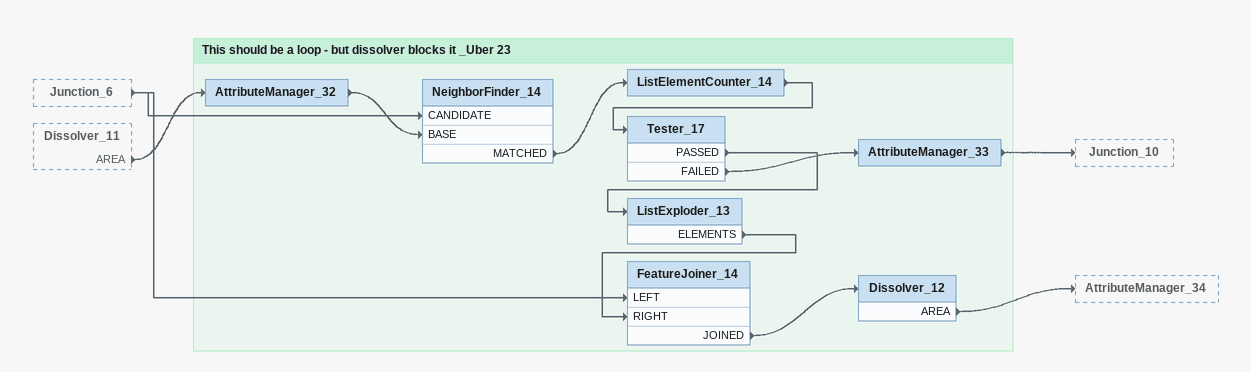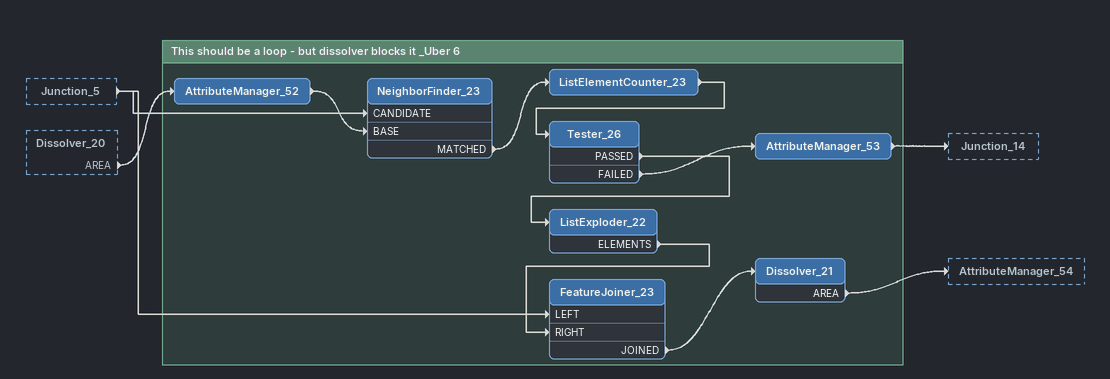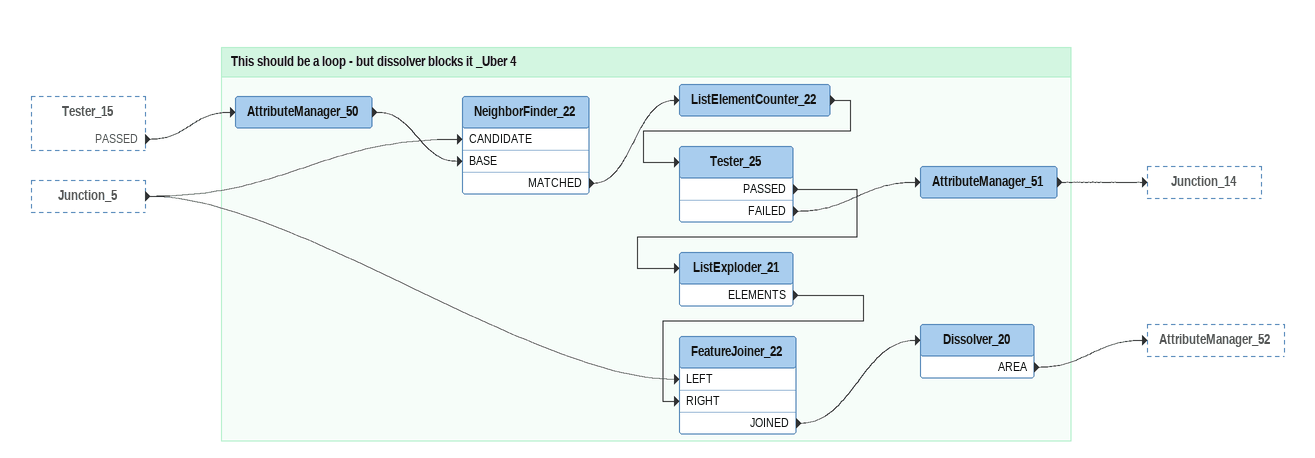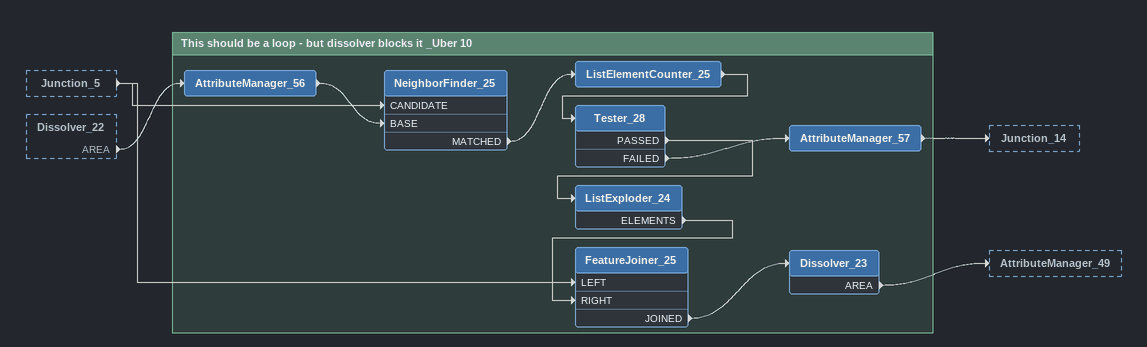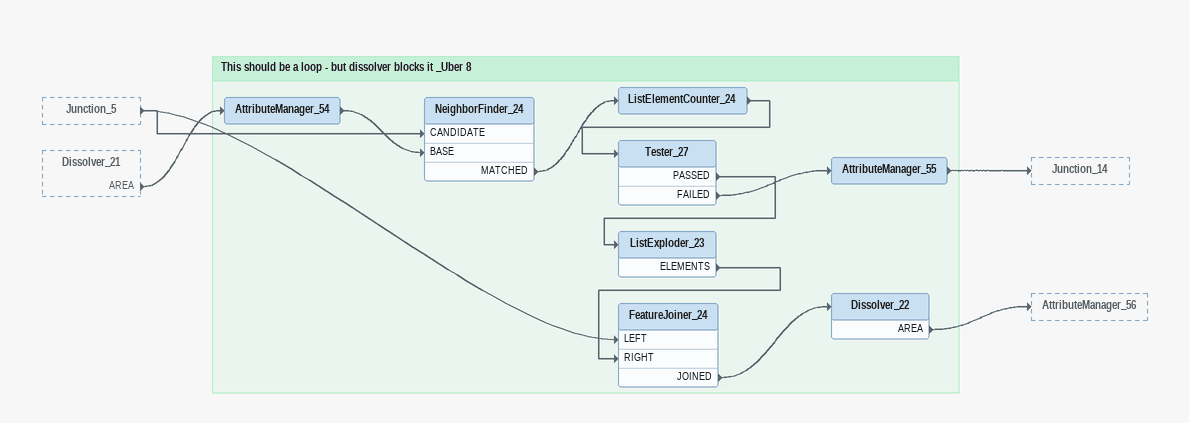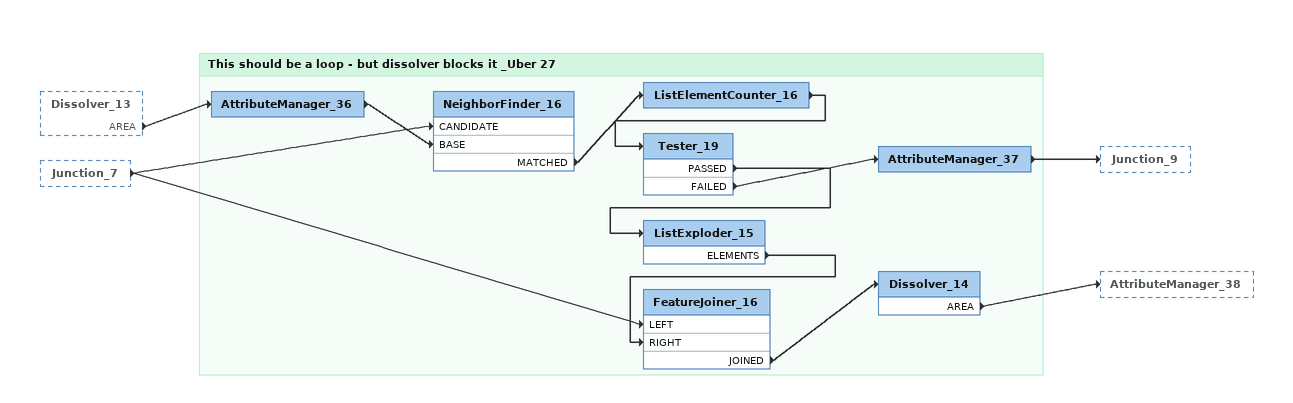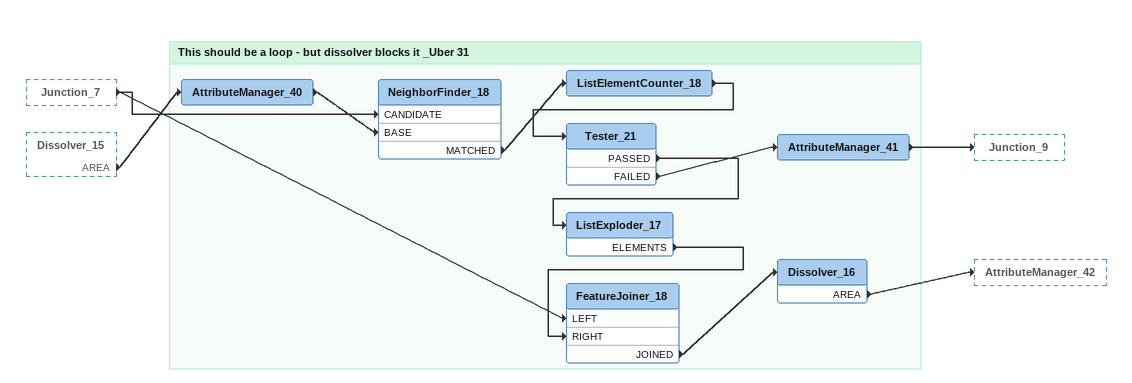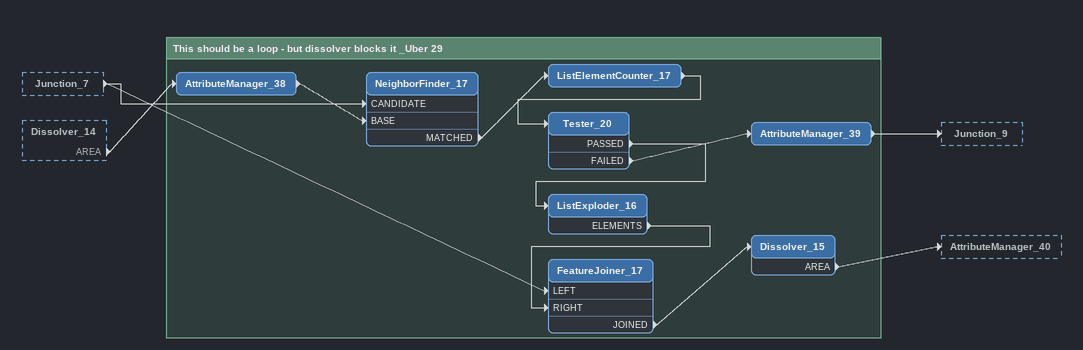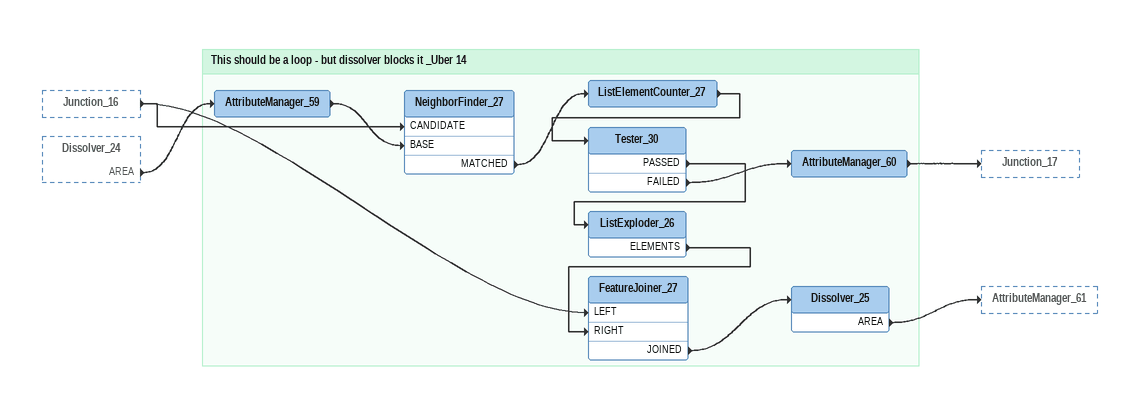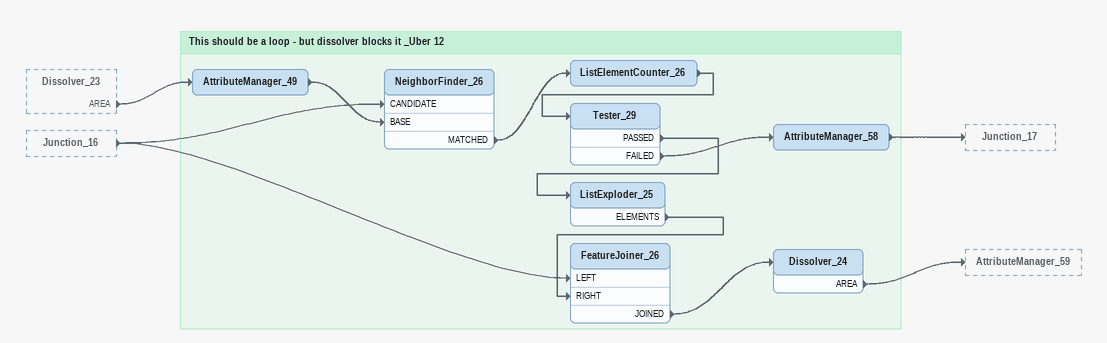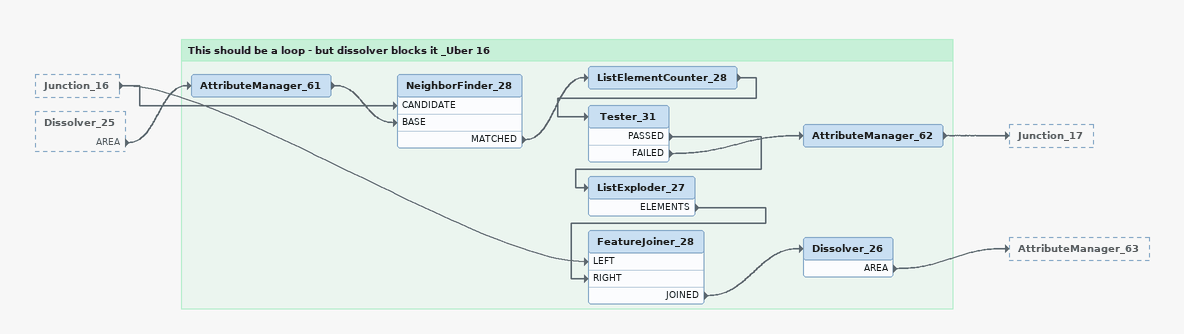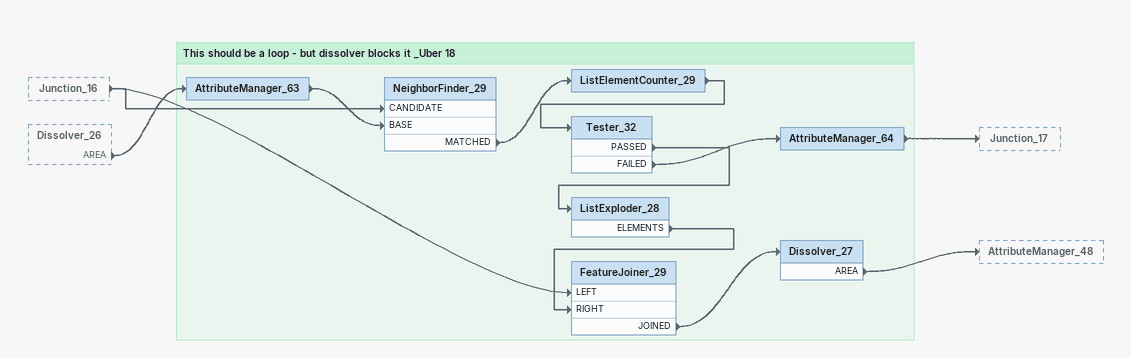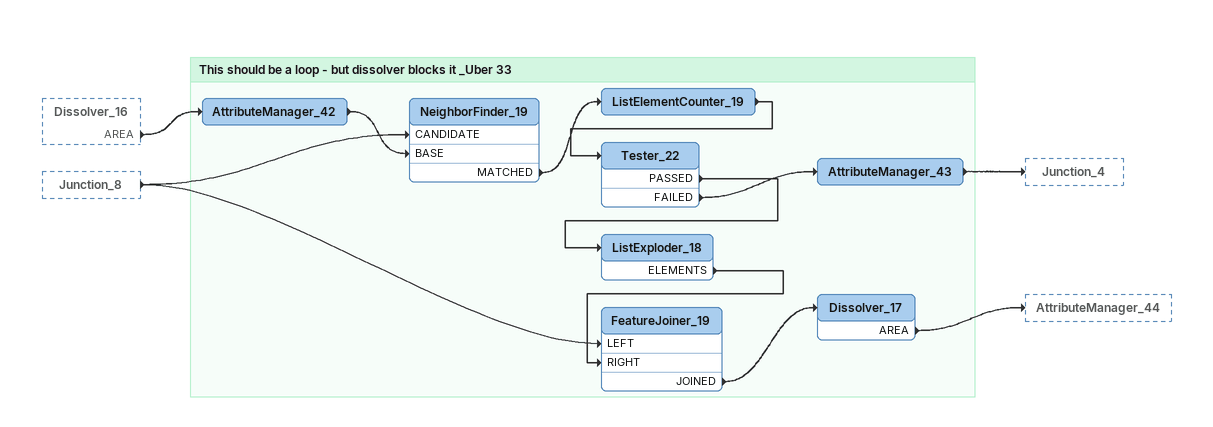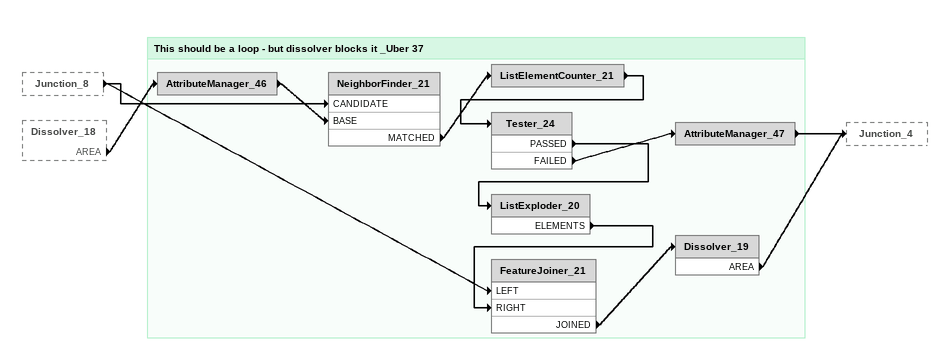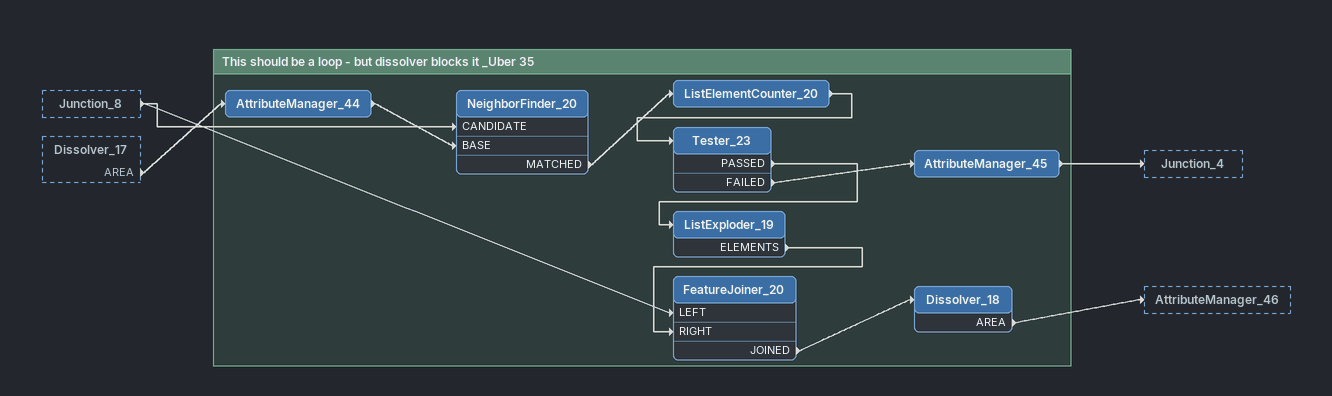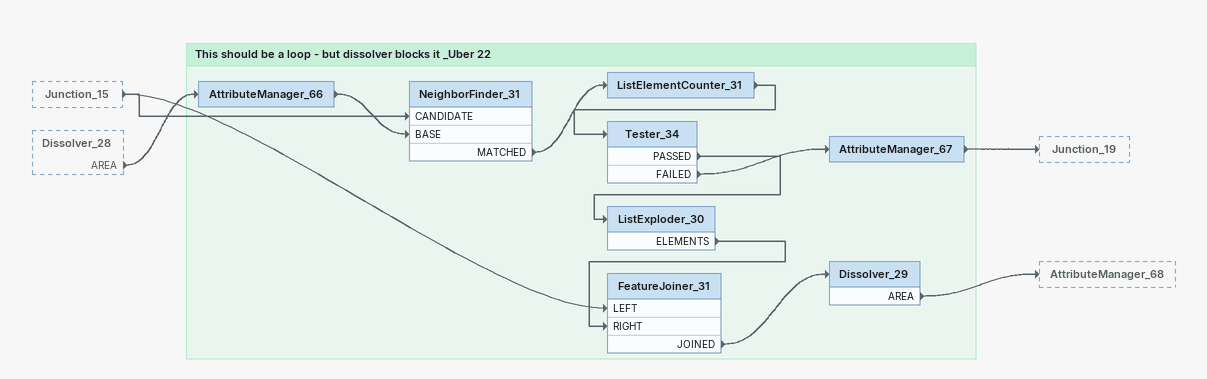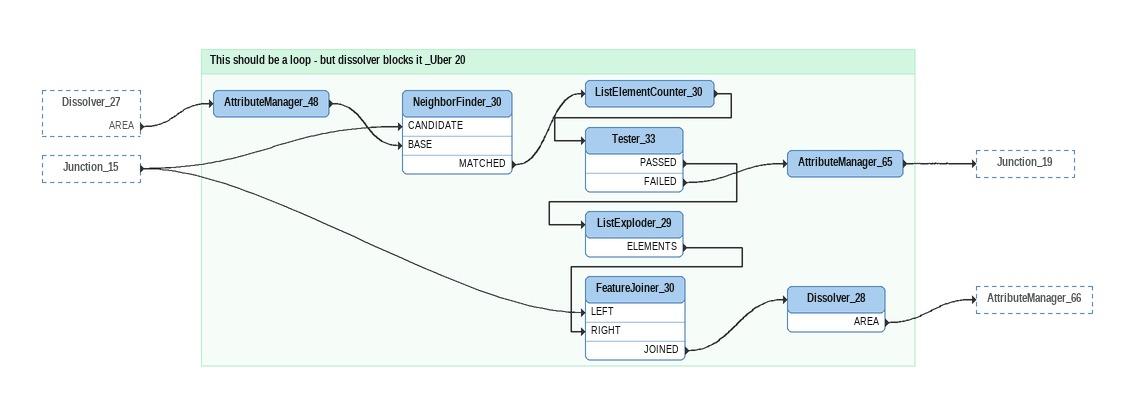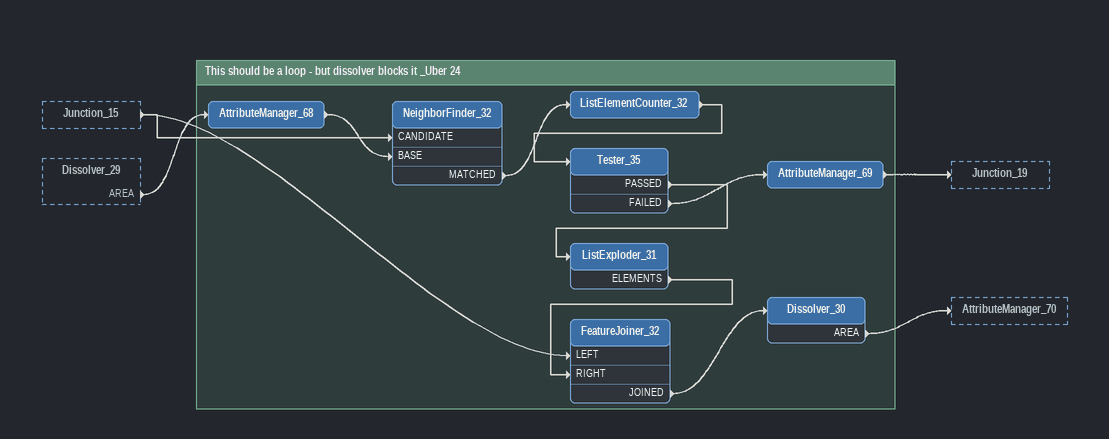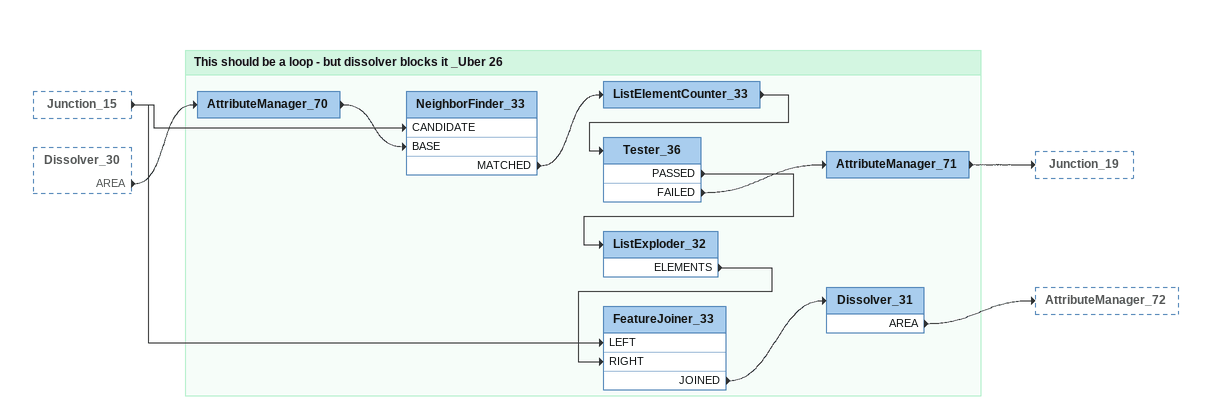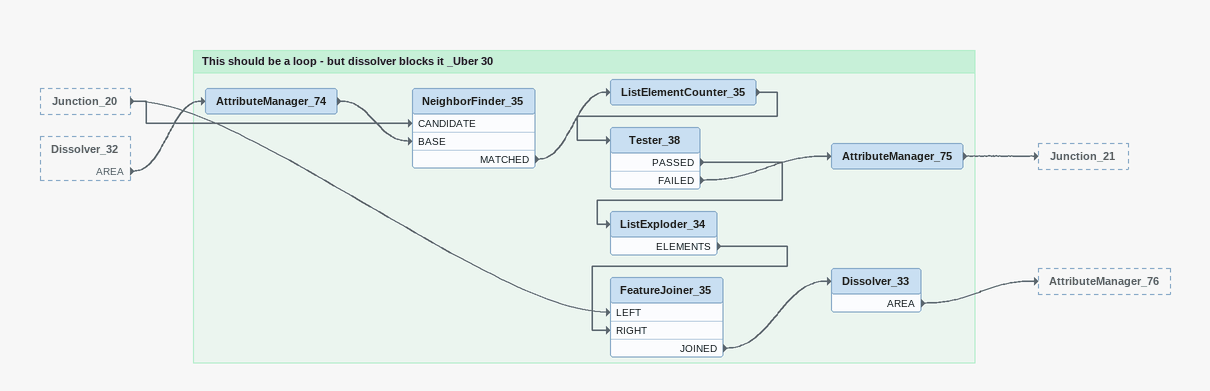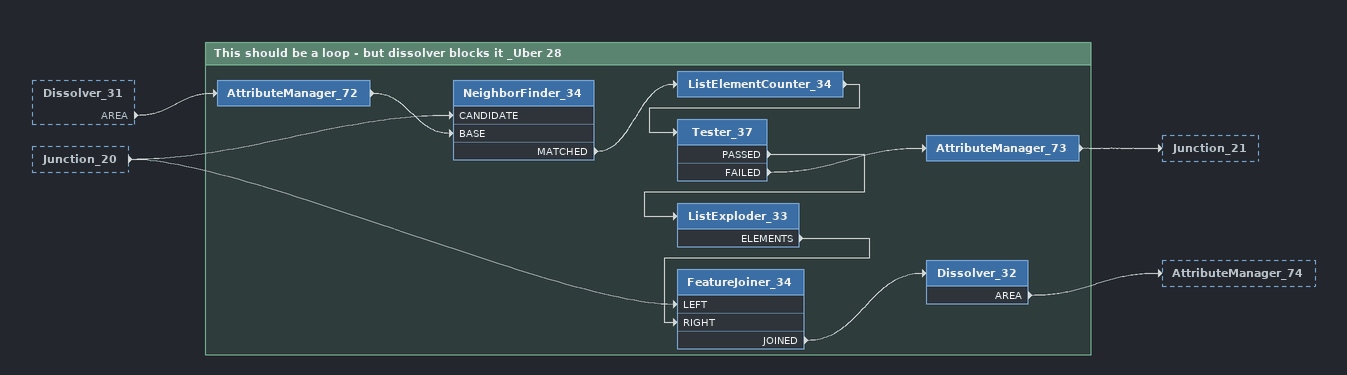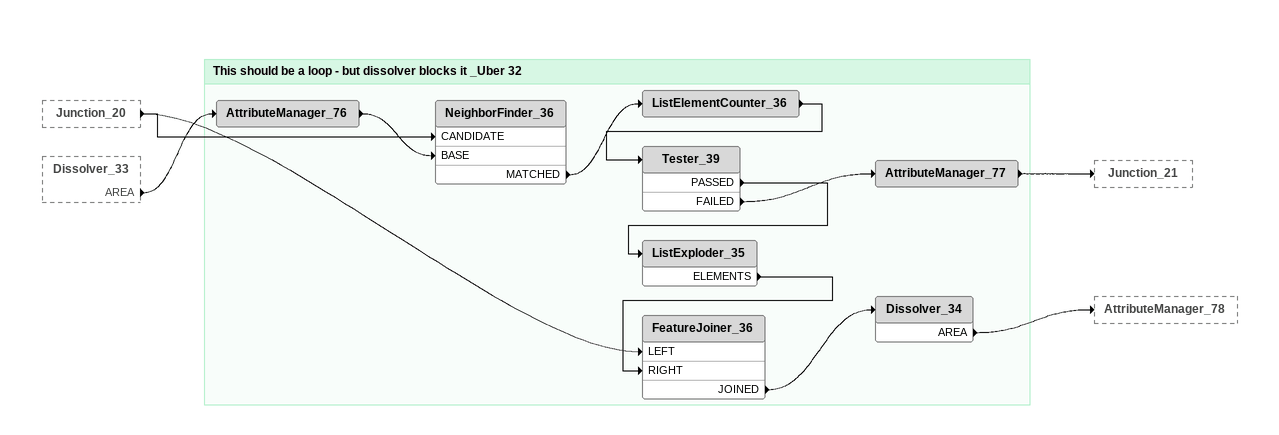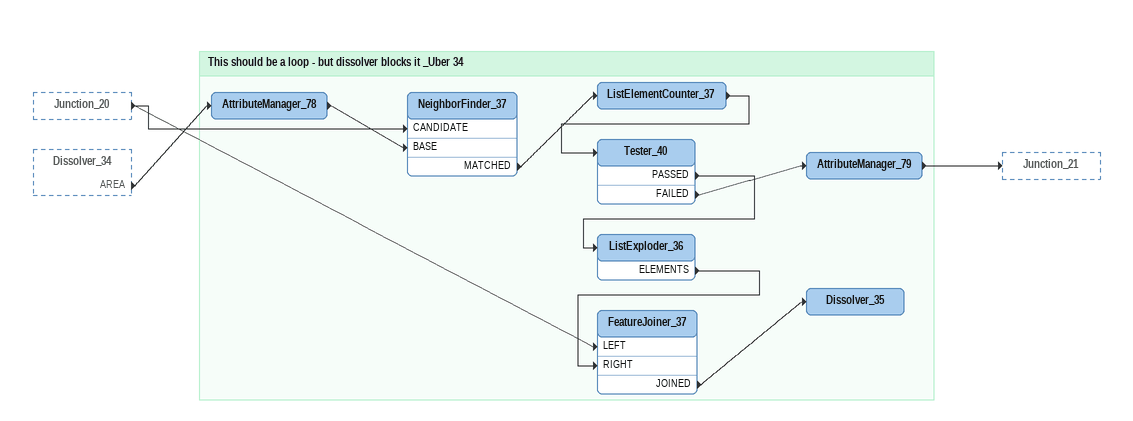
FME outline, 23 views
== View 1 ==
Junction_6 [outside]
    -> NeighborFinder_14 [CANDIDATE]
    -> FeatureJoiner_14 [LEFT]
Dissolver_11 [outside]
    AREA -> AttributeManager_32

Bookmark: This should be a loop - but dissolver blocks it _Uber 23
AttributeManager_32
    -> NeighborFinder_14 [BASE]
NeighborFinder_14
    MATCHED -> ListElementCounter_14
ListElementCounter_14
    -> Tester_17
Tester_17
    PASSED -> ListExploder_13
    FAILED -> AttributeManager_33
AttributeManager_33
    -> Junction_10
ListExploder_13
    ELEMENTS -> FeatureJoiner_14 [RIGHT]
FeatureJoiner_14
    JOINED -> Dissolver_12
Dissolver_12
    AREA -> AttributeManager_34

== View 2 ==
Junction_5 [outside]
    -> NeighborFinder_23 [CANDIDATE]
    -> FeatureJoiner_23 [LEFT]
Dissolver_20 [outside]
    AREA -> AttributeManager_52

Bookmark: This should be a loop - but dissolver blocks it _Uber 6
AttributeManager_52
    -> NeighborFinder_23 [BASE]
NeighborFinder_23
    MATCHED -> ListElementCounter_23
ListElementCounter_23
    -> Tester_26
Tester_26
    PASSED -> ListExploder_22
    FAILED -> AttributeManager_53
AttributeManager_53
    -> Junction_14
ListExploder_22
    ELEMENTS -> FeatureJoiner_23 [RIGHT]
FeatureJoiner_23
    JOINED -> Dissolver_21
Dissolver_21
    AREA -> AttributeManager_54

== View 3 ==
Tester_15 [outside]
    PASSED -> AttributeManager_50
Junction_5 [outside]
    -> NeighborFinder_22 [CANDIDATE]
    -> FeatureJoiner_22 [LEFT]

Bookmark: This should be a loop - but dissolver blocks it _Uber 4
AttributeManager_50
    -> NeighborFinder_22 [BASE]
NeighborFinder_22
    MATCHED -> ListElementCounter_22
ListElementCounter_22
    -> Tester_25
Tester_25
    PASSED -> ListExploder_21
    FAILED -> AttributeManager_51
AttributeManager_51
    -> Junction_14
ListExploder_21
    ELEMENTS -> FeatureJoiner_22 [RIGHT]
FeatureJoiner_22
    JOINED -> Dissolver_20
Dissolver_20
    AREA -> AttributeManager_52

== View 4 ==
Junction_5 [outside]
    -> NeighborFinder_25 [CANDIDATE]
    -> FeatureJoiner_25 [LEFT]
Dissolver_22 [outside]
    AREA -> AttributeManager_56

Bookmark: This should be a loop - but dissolver blocks it _Uber 10
AttributeManager_56
    -> NeighborFinder_25 [BASE]
NeighborFinder_25
    MATCHED -> ListElementCounter_25
ListElementCounter_25
    -> Tester_28
Tester_28
    PASSED -> ListExploder_24
    FAILED -> AttributeManager_57
AttributeManager_57
    -> Junction_14
ListExploder_24
    ELEMENTS -> FeatureJoiner_25 [RIGHT]
FeatureJoiner_25
    JOINED -> Dissolver_23
Dissolver_23
    AREA -> AttributeManager_49

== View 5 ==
Junction_5 [outside]
    -> NeighborFinder_24 [CANDIDATE]
    -> FeatureJoiner_24 [LEFT]
Dissolver_21 [outside]
    AREA -> AttributeManager_54

Bookmark: This should be a loop - but dissolver blocks it _Uber 8
AttributeManager_54
    -> NeighborFinder_24 [BASE]
NeighborFinder_24
    MATCHED -> ListElementCounter_24
ListElementCounter_24
    -> Tester_27
Tester_27
    PASSED -> ListExploder_23
    FAILED -> AttributeManager_55
AttributeManager_55
    -> Junction_14
ListExploder_23
    ELEMENTS -> FeatureJoiner_24 [RIGHT]
FeatureJoiner_24
    JOINED -> Dissolver_22
Dissolver_22
    AREA -> AttributeManager_56

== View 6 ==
Dissolver_13 [outside]
    AREA -> AttributeManager_36
Junction_7 [outside]
    -> NeighborFinder_16 [CANDIDATE]
    -> FeatureJoiner_16 [LEFT]

Bookmark: This should be a loop - but dissolver blocks it _Uber 27
AttributeManager_36
    -> NeighborFinder_16 [BASE]
NeighborFinder_16
    MATCHED -> ListElementCounter_16
ListElementCounter_16
    -> Tester_19
Tester_19
    PASSED -> ListExploder_15
    FAILED -> AttributeManager_37
AttributeManager_37
    -> Junction_9
ListExploder_15
    ELEMENTS -> FeatureJoiner_16 [RIGHT]
FeatureJoiner_16
    JOINED -> Dissolver_14
Dissolver_14
    AREA -> AttributeManager_38

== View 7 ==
Junction_7 [outside]
    -> NeighborFinder_18 [CANDIDATE]
    -> FeatureJoiner_18 [LEFT]
Dissolver_15 [outside]
    AREA -> AttributeManager_40

Bookmark: This should be a loop - but dissolver blocks it _Uber 31
AttributeManager_40
    -> NeighborFinder_18 [BASE]
NeighborFinder_18
    MATCHED -> ListElementCounter_18
ListElementCounter_18
    -> Tester_21
Tester_21
    PASSED -> ListExploder_17
    FAILED -> AttributeManager_41
AttributeManager_41
    -> Junction_9
ListExploder_17
    ELEMENTS -> FeatureJoiner_18 [RIGHT]
FeatureJoiner_18
    JOINED -> Dissolver_16
Dissolver_16
    AREA -> AttributeManager_42

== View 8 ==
Junction_7 [outside]
    -> NeighborFinder_17 [CANDIDATE]
    -> FeatureJoiner_17 [LEFT]
Dissolver_14 [outside]
    AREA -> AttributeManager_38

Bookmark: This should be a loop - but dissolver blocks it _Uber 29
AttributeManager_38
    -> NeighborFinder_17 [BASE]
NeighborFinder_17
    MATCHED -> ListElementCounter_17
ListElementCounter_17
    -> Tester_20
Tester_20
    PASSED -> ListExploder_16
    FAILED -> AttributeManager_39
AttributeManager_39
    -> Junction_9
ListExploder_16
    ELEMENTS -> FeatureJoiner_17 [RIGHT]
FeatureJoiner_17
    JOINED -> Dissolver_15
Dissolver_15
    AREA -> AttributeManager_40

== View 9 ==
Junction_16 [outside]
    -> FeatureJoiner_27 [LEFT]
    -> NeighborFinder_27 [CANDIDATE]
Dissolver_24 [outside]
    AREA -> AttributeManager_59

Bookmark: This should be a loop - but dissolver blocks it _Uber 14
AttributeManager_59
    -> NeighborFinder_27 [BASE]
NeighborFinder_27
    MATCHED -> ListElementCounter_27
ListElementCounter_27
    -> Tester_30
Tester_30
    PASSED -> ListExploder_26
    FAILED -> AttributeManager_60
AttributeManager_60
    -> Junction_17
ListExploder_26
    ELEMENTS -> FeatureJoiner_27 [RIGHT]
FeatureJoiner_27
    JOINED -> Dissolver_25
Dissolver_25
    AREA -> AttributeManager_61

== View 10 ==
Dissolver_23 [outside]
    AREA -> AttributeManager_49
Junction_16 [outside]
    -> FeatureJoiner_26 [LEFT]
    -> NeighborFinder_26 [CANDIDATE]

Bookmark: This should be a loop - but dissolver blocks it _Uber 12
AttributeManager_49
    -> NeighborFinder_26 [BASE]
NeighborFinder_26
    MATCHED -> ListElementCounter_26
ListElementCounter_26
    -> Tester_29
Tester_29
    PASSED -> ListExploder_25
    FAILED -> AttributeManager_58
AttributeManager_58
    -> Junction_17
ListExploder_25
    ELEMENTS -> FeatureJoiner_26 [RIGHT]
FeatureJoiner_26
    JOINED -> Dissolver_24
Dissolver_24
    AREA -> AttributeManager_59

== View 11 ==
Junction_16 [outside]
    -> FeatureJoiner_28 [LEFT]
    -> NeighborFinder_28 [CANDIDATE]
Dissolver_25 [outside]
    AREA -> AttributeManager_61

Bookmark: This should be a loop - but dissolver blocks it _Uber 16
AttributeManager_61
    -> NeighborFinder_28 [BASE]
NeighborFinder_28
    MATCHED -> ListElementCounter_28
ListElementCounter_28
    -> Tester_31
Tester_31
    PASSED -> ListExploder_27
    FAILED -> AttributeManager_62
AttributeManager_62
    -> Junction_17
ListExploder_27
    ELEMENTS -> FeatureJoiner_28 [RIGHT]
FeatureJoiner_28
    JOINED -> Dissolver_26
Dissolver_26
    AREA -> AttributeManager_63

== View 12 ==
Junction_16 [outside]
    -> FeatureJoiner_29 [LEFT]
    -> NeighborFinder_29 [CANDIDATE]
Dissolver_26 [outside]
    AREA -> AttributeManager_63

Bookmark: This should be a loop - but dissolver blocks it _Uber 18
AttributeManager_63
    -> NeighborFinder_29 [BASE]
NeighborFinder_29
    MATCHED -> ListElementCounter_29
ListElementCounter_29
    -> Tester_32
Tester_32
    PASSED -> ListExploder_28
    FAILED -> AttributeManager_64
AttributeManager_64
    -> Junction_17
ListExploder_28
    ELEMENTS -> FeatureJoiner_29 [RIGHT]
FeatureJoiner_29
    JOINED -> Dissolver_27
Dissolver_27
    AREA -> AttributeManager_48

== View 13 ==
Dissolver_16 [outside]
    AREA -> AttributeManager_42
Junction_8 [outside]
    -> NeighborFinder_19 [CANDIDATE]
    -> FeatureJoiner_19 [LEFT]

Bookmark: This should be a loop - but dissolver blocks it _Uber 33
AttributeManager_42
    -> NeighborFinder_19 [BASE]
NeighborFinder_19
    MATCHED -> ListElementCounter_19
ListElementCounter_19
    -> Tester_22
Tester_22
    PASSED -> ListExploder_18
    FAILED -> AttributeManager_43
AttributeManager_43
    -> Junction_4
ListExploder_18
    ELEMENTS -> FeatureJoiner_19 [RIGHT]
FeatureJoiner_19
    JOINED -> Dissolver_17
Dissolver_17
    AREA -> AttributeManager_44

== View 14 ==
Junction_8 [outside]
    -> NeighborFinder_21 [CANDIDATE]
    -> FeatureJoiner_21 [LEFT]
Dissolver_18 [outside]
    AREA -> AttributeManager_46

Bookmark: This should be a loop - but dissolver blocks it _Uber 37
AttributeManager_46
    -> NeighborFinder_21 [BASE]
NeighborFinder_21
    MATCHED -> ListElementCounter_21
ListElementCounter_21
    -> Tester_24
Tester_24
    PASSED -> ListExploder_20
    FAILED -> AttributeManager_47
AttributeManager_47
    -> Junction_4
ListExploder_20
    ELEMENTS -> FeatureJoiner_21 [RIGHT]
FeatureJoiner_21
    JOINED -> Dissolver_19
Dissolver_19
    AREA -> Junction_4

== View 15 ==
Junction_8 [outside]
    -> NeighborFinder_20 [CANDIDATE]
    -> FeatureJoiner_20 [LEFT]
Dissolver_17 [outside]
    AREA -> AttributeManager_44

Bookmark: This should be a loop - but dissolver blocks it _Uber 35
AttributeManager_44
    -> NeighborFinder_20 [BASE]
NeighborFinder_20
    MATCHED -> ListElementCounter_20
ListElementCounter_20
    -> Tester_23
Tester_23
    PASSED -> ListExploder_19
    FAILED -> AttributeManager_45
AttributeManager_45
    -> Junction_4
ListExploder_19
    ELEMENTS -> FeatureJoiner_20 [RIGHT]
FeatureJoiner_20
    JOINED -> Dissolver_18
Dissolver_18
    AREA -> AttributeManager_46

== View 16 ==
Junction_15 [outside]
    -> FeatureJoiner_31 [LEFT]
    -> NeighborFinder_31 [CANDIDATE]
Dissolver_28 [outside]
    AREA -> AttributeManager_66

Bookmark: This should be a loop - but dissolver blocks it _Uber 22
AttributeManager_66
    -> NeighborFinder_31 [BASE]
NeighborFinder_31
    MATCHED -> ListElementCounter_31
ListElementCounter_31
    -> Tester_34
Tester_34
    PASSED -> ListExploder_30
    FAILED -> AttributeManager_67
AttributeManager_67
    -> Junction_19
ListExploder_30
    ELEMENTS -> FeatureJoiner_31 [RIGHT]
FeatureJoiner_31
    JOINED -> Dissolver_29
Dissolver_29
    AREA -> AttributeManager_68

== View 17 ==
Dissolver_27 [outside]
    AREA -> AttributeManager_48
Junction_15 [outside]
    -> FeatureJoiner_30 [LEFT]
    -> NeighborFinder_30 [CANDIDATE]

Bookmark: This should be a loop - but dissolver blocks it _Uber 20
AttributeManager_48
    -> NeighborFinder_30 [BASE]
NeighborFinder_30
    MATCHED -> ListElementCounter_30
ListElementCounter_30
    -> Tester_33
Tester_33
    PASSED -> ListExploder_29
    FAILED -> AttributeManager_65
AttributeManager_65
    -> Junction_19
ListExploder_29
    ELEMENTS -> FeatureJoiner_30 [RIGHT]
FeatureJoiner_30
    JOINED -> Dissolver_28
Dissolver_28
    AREA -> AttributeManager_66

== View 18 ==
Junction_15 [outside]
    -> FeatureJoiner_32 [LEFT]
    -> NeighborFinder_32 [CANDIDATE]
Dissolver_29 [outside]
    AREA -> AttributeManager_68

Bookmark: This should be a loop - but dissolver blocks it _Uber 24
AttributeManager_68
    -> NeighborFinder_32 [BASE]
NeighborFinder_32
    MATCHED -> ListElementCounter_32
ListElementCounter_32
    -> Tester_35
Tester_35
    PASSED -> ListExploder_31
    FAILED -> AttributeManager_69
AttributeManager_69
    -> Junction_19
ListExploder_31
    ELEMENTS -> FeatureJoiner_32 [RIGHT]
FeatureJoiner_32
    JOINED -> Dissolver_30
Dissolver_30
    AREA -> AttributeManager_70

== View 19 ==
Junction_15 [outside]
    -> FeatureJoiner_33 [LEFT]
    -> NeighborFinder_33 [CANDIDATE]
Dissolver_30 [outside]
    AREA -> AttributeManager_70

Bookmark: This should be a loop - but dissolver blocks it _Uber 26
AttributeManager_70
    -> NeighborFinder_33 [BASE]
NeighborFinder_33
    MATCHED -> ListElementCounter_33
ListElementCounter_33
    -> Tester_36
Tester_36
    PASSED -> ListExploder_32
    FAILED -> AttributeManager_71
AttributeManager_71
    -> Junction_19
ListExploder_32
    ELEMENTS -> FeatureJoiner_33 [RIGHT]
FeatureJoiner_33
    JOINED -> Dissolver_31
Dissolver_31
    AREA -> AttributeManager_72

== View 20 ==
Junction_20 [outside]
    -> FeatureJoiner_35 [LEFT]
    -> NeighborFinder_35 [CANDIDATE]
Dissolver_32 [outside]
    AREA -> AttributeManager_74

Bookmark: This should be a loop - but dissolver blocks it _Uber 30
AttributeManager_74
    -> NeighborFinder_35 [BASE]
NeighborFinder_35
    MATCHED -> ListElementCounter_35
ListElementCounter_35
    -> Tester_38
Tester_38
    PASSED -> ListExploder_34
    FAILED -> AttributeManager_75
AttributeManager_75
    -> Junction_21
ListExploder_34
    ELEMENTS -> FeatureJoiner_35 [RIGHT]
FeatureJoiner_35
    JOINED -> Dissolver_33
Dissolver_33
    AREA -> AttributeManager_76

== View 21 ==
Dissolver_31 [outside]
    AREA -> AttributeManager_72
Junction_20 [outside]
    -> FeatureJoiner_34 [LEFT]
    -> NeighborFinder_34 [CANDIDATE]

Bookmark: This should be a loop - but dissolver blocks it _Uber 28
AttributeManager_72
    -> NeighborFinder_34 [BASE]
NeighborFinder_34
    MATCHED -> ListElementCounter_34
ListElementCounter_34
    -> Tester_37
Tester_37
    PASSED -> ListExploder_33
    FAILED -> AttributeManager_73
AttributeManager_73
    -> Junction_21
ListExploder_33
    ELEMENTS -> FeatureJoiner_34 [RIGHT]
FeatureJoiner_34
    JOINED -> Dissolver_32
Dissolver_32
    AREA -> AttributeManager_74

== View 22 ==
Junction_20 [outside]
    -> FeatureJoiner_36 [LEFT]
    -> NeighborFinder_36 [CANDIDATE]
Dissolver_33 [outside]
    AREA -> AttributeManager_76

Bookmark: This should be a loop - but dissolver blocks it _Uber 32
AttributeManager_76
    -> NeighborFinder_36 [BASE]
NeighborFinder_36
    MATCHED -> ListElementCounter_36
ListElementCounter_36
    -> Tester_39
Tester_39
    PASSED -> ListExploder_35
    FAILED -> AttributeManager_77
AttributeManager_77
    -> Junction_21
ListExploder_35
    ELEMENTS -> FeatureJoiner_36 [RIGHT]
FeatureJoiner_36
    JOINED -> Dissolver_34
Dissolver_34
    AREA -> AttributeManager_78

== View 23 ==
Junction_20 [outside]
    -> FeatureJoiner_37 [LEFT]
    -> NeighborFinder_37 [CANDIDATE]
Dissolver_34 [outside]
    AREA -> AttributeManager_78

Bookmark: This should be a loop - but dissolver blocks it _Uber 34
AttributeManager_78
    -> NeighborFinder_37 [BASE]
NeighborFinder_37
    MATCHED -> ListElementCounter_37
ListElementCounter_37
    -> Tester_40
Tester_40
    PASSED -> ListExploder_36
    FAILED -> AttributeManager_79
AttributeManager_79
    -> Junction_21
ListExploder_36
    ELEMENTS -> FeatureJoiner_37 [RIGHT]
FeatureJoiner_37
    JOINED -> Dissolver_35
Dissolver_35
